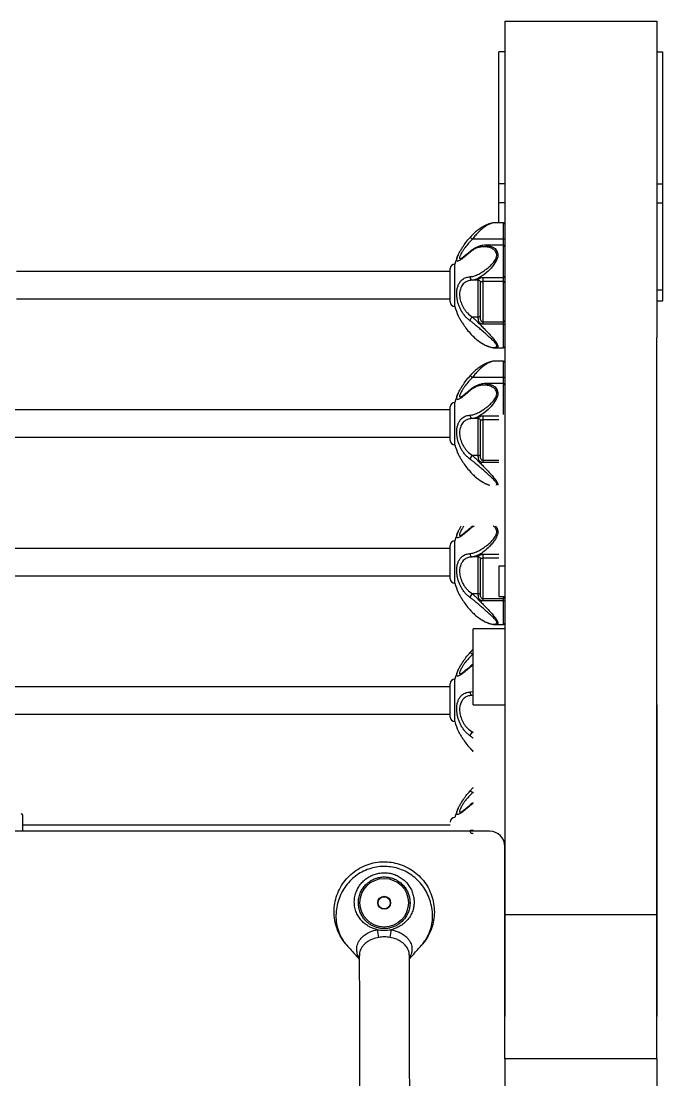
# Model space of a CAD drawing. Header units: millimetres. Extents: x -3041 to 2447, y -2670 to 2376.
# Drawn here: x 529 to 951, y 158 to 856 of the extents above; entities that cross this region are included whole.
import ezdxf

# ---------------------------------------------------------------- set-up
doc = ezdxf.new("R2010")
doc.units = ezdxf.units.MM
doc.layers.add('DIKOM_ОБЪЕКТ', color=7, linetype='Continuous')

msp = doc.modelspace()

# ---------------------------------------------------------------- linework, layer by layer
at = {"layer": 'DIKOM_ОБЪЕКТ'}
for p, q in [((847.5, 855.66), (847.5, 199.88)), ((847.5, 855.66), (847.5, 647.33)), ((847.5, 855.66), (947.5, 855.66)), ((947.5, 855.66), (947.5, 647.33)), ((847.5, 835.49), (843.5, 835.49)), ((843.5, 748.45), (843.5, 835.49)), ((947.5, 835.49), (951.5, 835.49)), ((951.5, 748.45), (951.5, 835.49)), ((847.5, 748.45), (843.5, 748.45)), ((843.5, 735.95), (843.5, 748.45)), ((947.5, 748.45), (951.5, 748.45)), ((951.5, 735.95), (951.5, 748.45)), ((847.5, 735.95), (843.5, 735.95)), ((843.5, 722.9), (843.5, 735.95)), ((947.5, 735.95), (951.5, 735.95)), ((951.5, 678.6), (951.5, 735.95)), ((841.01, 722.8), (840.87, 722.81)), ((846.5, 722.9), (841.01, 722.9)), ((846.5, 712.01), (846.5, 722.9)), ((846.5, 712.01), (826.07, 712.01)), ((846.5, 708.02), (846.5, 712.01)), ((846.5, 708.02), (834.89, 708.02)), ((846.5, 686.78), (846.5, 708.02)), ((811.5, 690.67), (525.81, 690.67)), ((811.5, 678.19), (811.5, 692.67)), ((814.5, 677.24), (814.5, 695.67)), ((830, 685.04), (826.07, 685.04)), ((830, 660.76), (830, 685.04)), ((831.51, 683.62), (831.5, 683.54)), ((831.5, 659.04), (831.5, 683.56)), ((833, 686.78), (846.5, 686.78)), ((833, 686.78), (833, 684.11)), ((846.5, 684.11), (833, 684.11)), ((833, 684.11), (833, 657.54)), ((846.5, 684.11), (846.5, 686.78)), ((846.5, 657.54), (846.5, 684.11)), ((811.5, 670.67), (811.5, 678.19)), ((814.5, 667.67), (814.5, 677.24)), ((947.5, 678.6), (951.5, 678.6)), ((951.5, 671.54), (951.5, 678.6)), ((525.81, 672.67), (811.5, 672.67)), ((947.5, 671.54), (951.5, 671.54)), ((830, 660.76), (826.07, 660.76)), ((833, 657.54), (846.5, 657.54)), ((833, 657.54), (833, 656.06)), ((846.5, 656.06), (833, 656.06)), ((846.5, 656.06), (846.5, 657.54)), ((846.5, 640.44), (846.5, 656.06)), ((824.57, 650.11), (824.57, 650.13)), ((947.5, 172), (947.5, 647.33)), ((841.01, 640.53), (840.86, 640.53)), ((841.01, 640.44), (846.5, 640.44)), ((841.01, 631.65), (840.87, 631.66)), ((846.5, 631.74), (841.01, 631.74)), ((846.5, 620.86), (846.5, 631.74)), ((846.5, 620.86), (826.07, 620.86)), ((846.5, 616.87), (846.5, 620.86)), ((846.5, 616.87), (834.89, 616.87)), ((846.5, 596.6), (846.5, 616.87)), ((811.5, 587.03), (811.5, 601.52)), ((814.5, 586.09), (814.5, 604.52)), ((811.5, 599.52), (518.77, 599.52)), ((830, 593.89), (826.07, 593.89)), ((830, 569.6), (830, 593.89)), ((833, 595.63), (833, 592.96)), ((833, 595.63), (843.5, 595.63)), ((833, 592.96), (833, 566.39)), ((843.5, 592.96), (833, 592.96)), ((811.5, 579.52), (811.5, 587.03)), ((814.5, 576.52), (814.5, 586.09)), ((831.51, 592.47), (831.5, 592.39)), ((831.5, 567.89), (831.5, 592.41)), ((518.72, 581.52), (811.5, 581.52)), ((830, 569.6), (826.07, 569.6)), ((833, 566.39), (843.5, 566.39)), ((833, 566.39), (833, 564.91)), ((843.5, 564.91), (833, 564.91)), ((824.57, 558.96), (824.57, 558.98)), ((811.5, 495.88), (811.5, 510.36)), ((814.5, 494.93), (814.5, 513.36)), ((811.5, 508.36), (518.77, 508.36)), ((830, 502.74), (826.07, 502.74)), ((830, 478.45), (830, 502.74)), ((833, 504.48), (833, 501.81)), ((833, 504.48), (843.5, 504.48)), ((811.5, 488.36), (811.5, 495.88)), ((831.51, 501.32), (831.5, 501.24)), ((831.5, 476.74), (831.5, 501.26)), ((833, 501.81), (833, 475.24)), ((843.5, 501.81), (833, 501.81)), ((847.5, 496.6), (843.5, 496.6)), ((843.5, 496.6), (843.5, 476.6)), ((518.72, 490.36), (811.5, 490.36)), ((814.5, 485.36), (814.5, 494.93)), ((830, 478.45), (826.07, 478.45)), ((833, 475.24), (846.5, 475.24)), ((833, 475.24), (833, 473.76)), ((843.5, 476.6), (847.5, 476.6)), ((846.5, 475.24), (846.5, 476.6)), ((846.5, 473.76), (846.5, 475.24)), ((824.57, 467.81), (824.57, 467.82)), ((846.5, 473.76), (833, 473.76)), ((846.5, 458.13), (846.5, 473.76)), ((847.5, 455.29), (826.5, 455.29)), ((826.5, 405.29), (826.5, 455.29)), ((841.01, 458.23), (840.86, 458.22)), ((841.01, 458.13), (846.5, 458.13)), ((826.5, 439.13), (826.07, 438.55)), ((826.5, 438.55), (826.07, 438.55)), ((811.5, 404.73), (811.5, 419.21)), ((814.5, 403.78), (814.5, 422.21)), ((811.5, 417.21), (518.77, 417.21)), ((824.57, 413.81), (826.5, 414.17)), ((826.5, 411.64), (826.07, 411.58)), ((826.5, 411.58), (826.07, 411.58)), ((811.5, 397.21), (811.5, 404.73)), ((826.5, 405.29), (847.5, 405.29)), ((947.5, 405.29), (947.5, 199.88)), ((518.72, 399.21), (811.5, 399.21)), ((814.5, 394.21), (814.5, 403.78)), ((826.5, 387.3), (826.07, 387.3)), ((826.07, 387.3), (826.5, 386.9)), ((824.57, 376.65), (824.57, 376.67)), ((824.57, 376.67), (826.5, 374.68)), ((826.5, 347.97), (826.07, 347.4)), ((826.5, 347.4), (826.07, 347.4)), ((529.97, 322), (529.97, 332.56)), ((837.5, 322), (147.5, 322)), ((811.5, 326.06), (529.97, 326.06)), ((824.57, 322.66), (826.5, 323.02)), ((826.5, 320.49), (826.07, 320.43)), ((826.5, 320.43), (826.07, 320.43)), ((847.5, 172), (847.5, 312)), ((947.5, 267), (847.5, 267)), ((792.62, 246.89), (792.74, 247.02)), ((751.7, 240.34), (751.72, 240.05)), ((847.5, 172), (847.5, 27.94)), ((947.5, 172), (847.5, 172)), ((947.5, 172), (947.5, -303.33))]:
    msp.add_line(p, q, dxfattribs=at)
at = {"layer": 'DIKOM_ОБЪЕКТ', "flags": 128}
for points in [[(824.57, 713.21), (824.58, 713.22), (824.65, 713.18), (824.78, 713.09), (824.97, 712.94), (825.2, 712.76), (825.47, 712.53), (825.76, 712.28), (826.07, 712.01)], [(834.97, 707.94), (836.48, 707.9), (839.06, 707.11), (840.99, 705.83), (841.84, 704.88), (842.49, 703.73), (842.86, 702.15), (842.75, 700.36), (842.06, 698.28), (840.29, 695.32), (838.41, 693.01), (836.38, 690.94), (833.6, 688.58), (830.83, 686.73), (828.75, 685.71), (826.77, 685.13), (826.07, 685.04), (826.07, 685.04)], [(846.5, 656.06), (846.69, 656.06), (846.88, 656.04), (847.06, 656), (847.21, 655.96), (847.33, 655.9), (847.42, 655.84), (847.48, 655.77), (847.5, 655.7)], [(824.57, 622.06), (824.58, 622.07), (824.65, 622.03), (824.78, 621.94), (824.97, 621.79), (825.2, 621.6), (825.47, 621.38), (825.76, 621.13), (826.07, 620.86)], [(834.97, 616.79), (836.48, 616.75), (839.06, 615.96), (840.99, 614.67), (841.84, 613.73), (842.49, 612.58), (842.86, 611), (842.75, 609.21), (842.06, 607.13), (840.29, 604.17), (838.41, 601.85), (836.38, 599.79), (833.6, 597.43), (830.83, 595.58), (828.75, 594.56), (826.77, 593.98), (826.07, 593.89), (826.07, 593.89)], [(846.5, 473.76), (846.69, 473.75), (846.88, 473.73), (847.06, 473.7), (847.21, 473.65), (847.33, 473.6), (847.42, 473.54), (847.48, 473.47), (847.5, 473.4)], [(824.57, 439.75), (824.58, 439.77), (824.65, 439.73), (824.78, 439.63), (824.97, 439.49), (825.2, 439.3), (825.47, 439.07), (825.76, 438.82), (826.07, 438.55)], [(824.57, 348.6), (824.58, 348.61), (824.65, 348.57), (824.78, 348.48), (824.97, 348.33), (825.2, 348.15), (825.47, 347.92), (825.76, 347.67), (826.07, 347.4)]]:
    msp.add_lwpolyline(points, dxfattribs=at)
at = {"layer": 'DIKOM_ОБЪЕКТ'}
for radius in [16, 4.25, 4]:
    msp.add_circle((768.02, 274.9), radius, dxfattribs=at)
for centre, radius, start, end in [((846.5, 721.9), 1, 0, 90), ((846.75, 707.28), 4.74, 80.883, 93.01614), ((846.5, 707.02), 1, 0, 90), ((860.74, 681.67), 48.32, 155.40152, 163.15675), ((825.25, 703.65), 0.686, 136.44365, 190.49784), ((814.5, 692.67), 3, 90, 180), ((826.49, 686.94), 1.95, 170.29057, 257.48606), ((830, 683.54), 1.5, 0.04008, 90.03739), ((846.57, 687.71), 0.933, 265.65995, 354.8801), ((846.53, 683.15), 0.967, 2.10677, 91.96588), ((814.5, 670.67), 3, 180, 270), ((860.74, 681.67), 48.32, 196.84325, 204.61096), ((827.54, 658.18), 2.97, 119.7008, 178.5171), ((830.15, 662.11), 1.36, 263.47766, 351.47929), ((833, 659.04), 1.5, 180, 270), ((846.5, 658.54), 1, 270, 0), ((846.5, 641.44), 1, 270, 0), ((846.5, 630.74), 1, 0, 90), ((846.75, 616.13), 4.74, 80.883, 93.01614), ((846.5, 615.87), 1, 0, 90), ((860.74, 590.52), 48.32, 155.40152, 163.15675), ((825.25, 612.5), 0.686, 136.43866, 190.50283), ((814.5, 601.52), 3, 90, 180), ((826.49, 595.79), 1.95, 170.29365, 257.48298), ((830, 592.39), 1.5, 0.03749, 90.03998), ((814.5, 579.52), 3, 180, 270), ((860.74, 590.52), 48.32, 196.84325, 204.61096), ((827.54, 567.02), 2.97, 119.70375, 178.51414), ((830.15, 570.95), 1.36, 263.46945, 351.48177), ((833, 567.89), 1.5, 180, 270), ((860.74, 499.36), 48.32, 155.40152, 163.15675), ((825.25, 521.35), 0.686, 136.44365, 190.49784), ((814.5, 510.36), 3, 90, 180), ((826.49, 504.64), 1.95, 170.29449, 257.4793), ((830, 501.24), 1.5, 0.03101, 90.04646), ((814.5, 488.36), 3, 180, 270), ((860.74, 499.36), 48.32, 196.84325, 204.61096), ((827.54, 475.87), 2.97, 119.7008, 178.5171), ((830.15, 479.8), 1.36, 263.46945, 351.48177), ((833, 476.74), 1.5, 180, 270), ((846.5, 476.24), 1, 270, 0), ((846.5, 459.13), 1, 270, 0), ((860.74, 408.21), 48.32, 155.40152, 163.15675), ((825.25, 430.2), 0.686, 136.44365, 190.49784), ((814.5, 419.21), 3, 90, 180), ((826.49, 413.48), 1.95, 170.29057, 257.48606), ((814.5, 397.21), 3, 180, 270), ((860.74, 408.21), 48.32, 196.84325, 204.61096), ((827.54, 384.72), 2.97, 119.70372, 178.51658), ((860.74, 317.06), 48.32, 155.40152, 163.15675), ((825.25, 339.04), 0.686, 136.44365, 190.49784), ((528.97, 332.56), 1, 0, 90), ((814.5, 328.06), 3, 90, 180), ((826.49, 322.33), 1.95, 170.29122, 257.48257), ((837.5, 312), 10, 0, 90), ((488.29, 212.28), 278.96, 8.20764, 9.25709), ((1052.81, 212.74), 283.79, 170.99287, 172.02484)]:
    msp.add_arc(centre, radius, start, end, dxfattribs=at)
for points, knots in [([(840.86, 722.87), (840.65, 722.87), (839.95, 722.86), (838.64, 722.6), (836.88, 722.09), (834.92, 721.28), (832.86, 720.2), (830.76, 718.85), (828.72, 717.29), (826.86, 715.63), (825.48, 714.26), (824.78, 713.45), (824.58, 713.21)], [0, 0, 0, 0, 0.040173, 0.133186, 0.241599, 0.356788, 0.480476, 0.60698, 0.731761, 0.853892, 0.957852, 1, 1, 1, 1]), ([(840.87, 722.81), (840.68, 722.83), (840, 722.89), (838.41, 722.39), (836.19, 721.43), (833.61, 719.82), (831.05, 717.7), (828.74, 715.36), (827.16, 713.49), (826.3, 712.32), (826.07, 712.01)], [0, 0, 0, 0, 0.049748, 0.181042, 0.316233, 0.490976, 0.671923, 0.808307, 0.948339, 1, 1, 1, 1]), ([(815.93, 699.35), (815.94, 699.4), (816, 699.8), (816.41, 700.91), (817.2, 702.63), (818.28, 704.62), (819.79, 707.04), (821.85, 709.98), (823.65, 712.12), (824.57, 713.21)], [0, 0, 0, 0, 0.019787, 0.156387, 0.29847, 0.434876, 0.575083, 0.78342, 1, 1, 1, 1]), ([(826.07, 712.01), (825.23, 711.14), (823.51, 709.37), (821.54, 706.92), (820.05, 704.84), (818.82, 702.87), (818.11, 701.43), (817.74, 700.36), (817.63, 699.72), (817.7, 699.1), (818.11, 699.09), (818.34, 699.09)], [0, 0, 0, 0, 0.155998, 0.317115, 0.416622, 0.518717, 0.678992, 0.717611, 0.80169, 0.888939, 1, 1, 1, 1]), ([(824.57, 687.27), (825.35, 687.38), (826.94, 687.6), (829.59, 688.68), (832.41, 690.24), (835.07, 692.1), (837.44, 694.08), (839.51, 696.14), (841.16, 698.3), (842.05, 700.38), (842.18, 702.04), (841.77, 703.37), (841.05, 704.41), (839.88, 705.47), (838.01, 706.45), (835.44, 707.07), (832.81, 707.12), (830.33, 706.69), (828.21, 705.93), (826.27, 704.89), (825.14, 703.99), (824.57, 703.53)], [0, 0, 0, 0, 0.064238, 0.130841, 0.201632, 0.274499, 0.327184, 0.381031, 0.439862, 0.476983, 0.508661, 0.540205, 0.568266, 0.597416, 0.653878, 0.722043, 0.792381, 0.848762, 0.906208, 0.952677, 1, 1, 1, 1]), ([(834.99, 708.02), (834.98, 708.02), (834.28, 708.07), (832.86, 707.91), (830.75, 707.49), (828.68, 706.73), (826.81, 705.7), (825.5, 704.81), (824.88, 704.22), (824.76, 704.11)], [0, 0, 0, 0, 0.001279, 0.195573, 0.397737, 0.596417, 0.790682, 0.959464, 1, 1, 1, 1]), ([(824.57, 703.53), (823.98, 703.01), (822.79, 701.97), (821.18, 700.61), (819.72, 699.43), (818.51, 698.55), (817.51, 697.95), (816.76, 697.65), (816.2, 697.62), (815.87, 697.9), (815.75, 698.45), (815.87, 699.07), (815.93, 699.35)], [0, 0, 0, 0, 0.113086, 0.227719, 0.335292, 0.444902, 0.539436, 0.635999, 0.726277, 0.81889, 0.915874, 1, 1, 1, 1]), ([(824.76, 704.14), (824.32, 703.76), (823.37, 702.92), (822.04, 701.78), (820.8, 700.77), (819.78, 699.98), (818.99, 699.43), (818.45, 699.11), (818.14, 698.98), (818.15, 698.98), (818.15, 698.98)], [0, 0, 0, 0, 0.140479, 0.306943, 0.462051, 0.605881, 0.735254, 0.851141, 0.947613, 1, 1, 1, 1]), ([(824.57, 658.25), (823.98, 658.72), (822.78, 659.66), (821.17, 661.37), (819.71, 663.29), (818.5, 665.33), (817.51, 667.46), (816.75, 669.6), (816.2, 671.79), (815.86, 674.03), (815.76, 676.29), (815.92, 678.6), (816.4, 680.79), (817.21, 682.77), (818.29, 684.37), (819.81, 685.82), (821.87, 686.92), (823.67, 687.15), (824.57, 687.27)], [0, 0, 0, 0, 0.062711, 0.125391, 0.185205, 0.24498, 0.297607, 0.350206, 0.400567, 0.450908, 0.505209, 0.559516, 0.622103, 0.684744, 0.74687, 0.809051, 0.904432, 1, 1, 1, 1]), ([(826.07, 685.04), (825.21, 684.95), (823.5, 684.75), (821.52, 683.84), (820.05, 682.62), (818.81, 681.02), (818.11, 679.26), (817.74, 677.35), (817.62, 675.85), (817.75, 673.36), (818.5, 670.16), (819.91, 667.17), (821.42, 664.97), (823.29, 662.78), (824.95, 661.57), (826.07, 660.76)], [0, 0, 0, 0, 0.097863, 0.195511, 0.257694, 0.319804, 0.418621, 0.442431, 0.495242, 0.548048, 0.646208, 0.750367, 0.810789, 0.871259, 1, 1, 1, 1]), ([(830, 685.04), (830, 685.08), (830, 685.18), (830.06, 685.61), (830.61, 686.15), (831.32, 686.51), (832.14, 686.74), (832.73, 686.77), (833, 686.78)], [0, 0, 0, 0, 0.180603, 0.468918, 0.634822, 0.760349, 0.891977, 1, 1, 1, 1]), ([(833, 684.11), (832.97, 684.11), (832.83, 684.11), (832.64, 684.1), (832.39, 684.06), (832.09, 683.99), (831.77, 683.88), (831.54, 683.73), (831.51, 683.67), (831.51, 683.63), (831.51, 683.62)], [0, 0, 0, 0, 0.019153, 0.084388, 0.123786, 0.200501, 0.334635, 0.551727, 0.933341, 1, 1, 1, 1]), ([(816.83, 661.56), (816.97, 661.26), (817.35, 660.4), (818.29, 658.71), (819.79, 656.3), (821.85, 653.35), (823.65, 651.22), (824.57, 650.13)], [0, 0, 0, 0, 0.094789, 0.270803, 0.451716, 0.72054, 1, 1, 1, 1]), ([(824.57, 650.13), (825.35, 649.29), (826.94, 647.58), (829.59, 645.35), (832.41, 643.42), (835.07, 642.04), (837.44, 641.17), (839.51, 640.71), (841.16, 640.72), (842.05, 641.22), (842.18, 641.97), (841.77, 642.88), (841.05, 643.85), (839.88, 645.13), (838.01, 646.92), (835.44, 649.21), (832.81, 651.5), (830.33, 653.63), (828.21, 655.4), (826.27, 656.98), (825.14, 657.83), (824.57, 658.25)], [0, 0, 0, 0, 0.064237, 0.130841, 0.201631, 0.274498, 0.327183, 0.38103, 0.439861, 0.476982, 0.50866, 0.540205, 0.568265, 0.597415, 0.653878, 0.722044, 0.792382, 0.848762, 0.906208, 0.952677, 1, 1, 1, 1]), ([(826.07, 660.76), (826.6, 660.27), (827.68, 659.3), (829.52, 657.48), (831.57, 655.41), (833.92, 652.97), (836.47, 650.28), (838.94, 647.61), (840.75, 645.52), (841.87, 644.04), (842.56, 642.91), (842.95, 641.86), (842.82, 641.01), (842.18, 640.48), (841.38, 640.52), (841.01, 640.53)], [0, 0, 0, 0, 0.076837, 0.155446, 0.247454, 0.341659, 0.453098, 0.568472, 0.662802, 0.711476, 0.761565, 0.817953, 0.875026, 0.940538, 1, 1, 1, 1]), ([(833, 656.06), (832.72, 656.09), (832.17, 656.13), (831.42, 656.49), (830.75, 657.07), (830.17, 658.08), (829.98, 659.45), (829.99, 660.31), (830, 660.76)], [0, 0, 0, 0, 0.112906, 0.223031, 0.332839, 0.486501, 0.731949, 1, 1, 1, 1]), ([(824.57, 650.12), (824.63, 650.05), (825.16, 649.41), (826.3, 648.26), (827.99, 646.66), (829.85, 645.15), (831.85, 643.76), (833.93, 642.55), (835.99, 641.59), (837.92, 640.92), (839.52, 640.53), (840.46, 640.48), (840.84, 640.46)], [0, 0, 0, 0, 0.012006, 0.11385, 0.22256, 0.337038, 0.457407, 0.582042, 0.708774, 0.822131, 0.927568, 1, 1, 1, 1]), ([(840.86, 631.72), (840.65, 631.72), (839.95, 631.7), (838.64, 631.45), (836.88, 630.93), (834.92, 630.12), (832.86, 629.04), (830.76, 627.7), (828.72, 626.14), (826.86, 624.48), (825.48, 623.1), (824.78, 622.29), (824.58, 622.06)], [0, 0, 0, 0, 0.040169, 0.133187, 0.241599, 0.35679, 0.480477, 0.606979, 0.731765, 0.853896, 0.957852, 1, 1, 1, 1]), ([(840.87, 631.66), (840.68, 631.67), (840, 631.73), (838.41, 631.23), (836.19, 630.28), (833.61, 628.66), (831.05, 626.55), (828.74, 624.21), (827.16, 622.33), (826.3, 621.17), (826.07, 620.86)], [0, 0, 0, 0, 0.049748, 0.181046, 0.316238, 0.490976, 0.671926, 0.80831, 0.948339, 1, 1, 1, 1]), ([(815.93, 608.2), (815.94, 608.25), (816, 608.65), (816.41, 609.76), (817.2, 611.48), (818.28, 613.46), (819.79, 615.89), (821.85, 618.83), (823.65, 620.97), (824.57, 622.06)], [0, 0, 0, 0, 0.019782, 0.156381, 0.298465, 0.434875, 0.575078, 0.783415, 1, 1, 1, 1]), ([(826.07, 620.86), (825.23, 619.99), (823.51, 618.22), (821.54, 615.77), (820.05, 613.69), (818.82, 611.72), (818.11, 610.28), (817.74, 609.21), (817.63, 608.57), (817.7, 607.95), (818.11, 607.94), (818.34, 607.93)], [0, 0, 0, 0, 0.156002, 0.317116, 0.416624, 0.518723, 0.678995, 0.717617, 0.801693, 0.888939, 1, 1, 1, 1]), ([(824.57, 596.12), (825.35, 596.23), (826.94, 596.45), (829.59, 597.53), (832.41, 599.09), (835.07, 600.95), (837.44, 602.93), (839.51, 604.99), (841.16, 607.14), (842.05, 609.23), (842.18, 610.89), (841.77, 612.22), (841.05, 613.26), (839.88, 614.31), (838.01, 615.29), (835.44, 615.92), (832.81, 615.97), (830.33, 615.54), (828.21, 614.78), (826.27, 613.74), (825.14, 612.83), (824.57, 612.38)], [0, 0, 0, 0, 0.064237, 0.130841, 0.201632, 0.274497, 0.327183, 0.38103, 0.439863, 0.476981, 0.50866, 0.540205, 0.568266, 0.597416, 0.653877, 0.722044, 0.792381, 0.848763, 0.906207, 0.952676, 1, 1, 1, 1]), ([(834.99, 616.87), (834.98, 616.87), (834.28, 616.93), (832.86, 616.76), (830.75, 616.34), (828.68, 615.57), (826.81, 614.54), (825.5, 613.66), (824.88, 613.07), (824.76, 612.96)], [0, 0, 0, 0, 0.00128, 0.195572, 0.39774, 0.596411, 0.790678, 0.959455, 1, 1, 1, 1]), ([(824.57, 612.38), (823.98, 611.86), (822.79, 610.82), (821.18, 609.46), (819.72, 608.28), (818.51, 607.4), (817.51, 606.8), (816.76, 606.5), (816.2, 606.47), (815.87, 606.75), (815.75, 607.3), (815.87, 607.92), (815.93, 608.2)], [0, 0, 0, 0, 0.113088, 0.227716, 0.335289, 0.444899, 0.539434, 0.636001, 0.726274, 0.818891, 0.915876, 1, 1, 1, 1]), ([(824.76, 612.99), (824.32, 612.6), (823.37, 611.77), (822.04, 610.63), (820.8, 609.61), (819.78, 608.83), (818.99, 608.27), (818.45, 607.96), (818.14, 607.82), (818.15, 607.83), (818.15, 607.83)], [0, 0, 0, 0, 0.140483, 0.30695, 0.462056, 0.605878, 0.735248, 0.851134, 0.947613, 1, 1, 1, 1]), ([(824.57, 567.1), (823.98, 567.57), (822.78, 568.51), (821.17, 570.22), (819.71, 572.14), (818.5, 574.18), (817.51, 576.31), (816.75, 578.45), (816.2, 580.64), (815.86, 582.88), (815.76, 585.13), (815.92, 587.45), (816.4, 589.64), (817.21, 591.62), (818.29, 593.22), (819.81, 594.67), (821.87, 595.77), (823.67, 596), (824.57, 596.12)], [0, 0, 0, 0, 0.062711, 0.125391, 0.185204, 0.24498, 0.297606, 0.350204, 0.400565, 0.450906, 0.50521, 0.559513, 0.622103, 0.684742, 0.74687, 0.809052, 0.904432, 1, 1, 1, 1]), ([(826.07, 593.89), (825.21, 593.79), (823.5, 593.6), (821.52, 592.69), (820.05, 591.47), (818.81, 589.87), (818.11, 588.1), (817.74, 586.2), (817.62, 584.7), (817.75, 582.2), (818.5, 579.01), (819.91, 576.02), (821.42, 573.81), (823.29, 571.62), (824.95, 570.42), (826.07, 569.6)], [0, 0, 0, 0, 0.097865, 0.195511, 0.257695, 0.319805, 0.418619, 0.442431, 0.495241, 0.548051, 0.646211, 0.75037, 0.810792, 0.871262, 1, 1, 1, 1]), ([(830, 593.89), (830, 593.93), (830, 594.03), (830.06, 594.46), (830.61, 594.99), (831.32, 595.36), (832.14, 595.59), (832.73, 595.62), (833, 595.63)], [0, 0, 0, 0, 0.180589, 0.468923, 0.634821, 0.760344, 0.891973, 1, 1, 1, 1]), ([(833, 592.96), (832.97, 592.96), (832.83, 592.96), (832.64, 592.94), (832.39, 592.91), (832.09, 592.84), (831.77, 592.72), (831.54, 592.58), (831.51, 592.51), (831.51, 592.48), (831.51, 592.47)], [0, 0, 0, 0, 0.019153, 0.084388, 0.123797, 0.200511, 0.334622, 0.551711, 0.933318, 1, 1, 1, 1]), ([(816.83, 570.4), (816.97, 570.1), (817.35, 569.24), (818.29, 567.56), (819.79, 565.14), (821.85, 562.2), (823.65, 560.06), (824.57, 558.98)], [0, 0, 0, 0, 0.094793, 0.270806, 0.451713, 0.720536, 1, 1, 1, 1]), ([(841.87, 550.1), (841.91, 550.12), (842.16, 550.26), (842.15, 550.84), (841.78, 551.72), (841.05, 552.7), (839.88, 553.98), (838.01, 555.77), (835.44, 558.06), (832.81, 560.35), (830.33, 562.47), (828.21, 564.25), (826.27, 565.83), (825.14, 566.67), (824.57, 567.1)], [0, 0, 0, 0, 0.009716, 0.069695, 0.129423, 0.182553, 0.237745, 0.34465, 0.473716, 0.606894, 0.713646, 0.822414, 0.910396, 1, 1, 1, 1]), ([(826.07, 569.6), (826.6, 569.12), (827.68, 568.14), (829.52, 566.33), (831.57, 564.26), (833.92, 561.81), (836.47, 559.13), (838.95, 556.46), (840.75, 554.37), (841.87, 552.88), (842.56, 551.76), (842.95, 550.76), (842.83, 550.3), (842.77, 550.1)], [0, 0, 0, 0, 0.088906, 0.179858, 0.286314, 0.395311, 0.524248, 0.657735, 0.766879, 0.823196, 0.88115, 0.946389, 1, 1, 1, 1]), ([(833, 564.91), (832.72, 564.93), (832.17, 564.98), (831.42, 565.34), (830.75, 565.92), (830.17, 566.93), (829.98, 568.29), (829.99, 569.15), (830, 569.6)], [0, 0, 0, 0, 0.112904, 0.223027, 0.332832, 0.486504, 0.731943, 1, 1, 1, 1]), ([(824.57, 558.98), (825.35, 558.14), (826.94, 556.43), (829.59, 554.2), (832.41, 552.27), (835.05, 550.88), (836.68, 550.33), (837.35, 550.1)], [0, 0, 0, 0, 0.197182, 0.40163, 0.618934, 0.842605, 1, 1, 1, 1]), ([(824.57, 558.96), (824.63, 558.9), (825.16, 558.26), (826.3, 557.1), (827.99, 555.51), (829.85, 554), (831.85, 552.61), (833.93, 551.4), (835.69, 550.55), (836.73, 550.21), (837.06, 550.1)], [0, 0, 0, 0, 0.01562, 0.148122, 0.289557, 0.43849, 0.595099, 0.75725, 0.92213, 1, 1, 1, 1]), ([(815.93, 517.05), (815.94, 517.1), (816, 517.5), (816.41, 518.61), (817.2, 520.33), (818.03, 521.89), (818.63, 522.83), (818.79, 523.1)], [0, 0, 0, 0, 0.040578, 0.320729, 0.612147, 0.891919, 1, 1, 1, 1]), ([(820.48, 523.1), (820.35, 522.92), (819.8, 522.16), (818.83, 520.57), (818.1, 519.13), (817.74, 518.06), (817.63, 517.41), (817.7, 516.79), (818.11, 516.79), (818.34, 516.78)], [0, 0, 0, 0, 0.050664, 0.21681, 0.477619, 0.540465, 0.677287, 0.81927, 1, 1, 1, 1]), ([(824.57, 504.96), (825.35, 505.07), (826.94, 505.3), (829.59, 506.38), (832.41, 507.94), (835.07, 509.79), (837.44, 511.77), (839.51, 513.84), (841.16, 515.99), (842.05, 518.07), (842.18, 519.74), (841.78, 521.07), (841.04, 522.09), (840.36, 522.78), (839.87, 523.03), (839.74, 523.1)], [0, 0, 0, 0, 0.10553, 0.214945, 0.33124, 0.450943, 0.537496, 0.625956, 0.722604, 0.783586, 0.835623, 0.887447, 0.933545, 0.981432, 1, 1, 1, 1]), ([(827.34, 523.1), (826.99, 522.92), (826.03, 522.42), (825.14, 521.69), (824.57, 521.22)], [0, 0, 0, 0, 0.364699, 1, 1, 1, 1]), ([(826.45, 523.1), (826, 522.8), (825.41, 522.42), (824.88, 521.92), (824.76, 521.81)], [0, 0, 0, 0, 0.773878, 1, 1, 1, 1]), ([(841.37, 523.1), (841.53, 522.93), (841.98, 522.46), (842.56, 521.4), (842.95, 519.87), (842.82, 517.97), (841.99, 515.58), (840.42, 513.08), (838.43, 510.66), (836.16, 508.37), (833.6, 506.19), (831.02, 504.46), (828.74, 503.34), (827.16, 502.85), (826.3, 502.76), (826.07, 502.74)], [0, 0, 0, 0, 0.027805, 0.078005, 0.1354, 0.193495, 0.260181, 0.362113, 0.451484, 0.541008, 0.6604, 0.779774, 0.872587, 0.965321, 1, 1, 1, 1]), ([(824.57, 521.22), (823.98, 520.71), (822.79, 519.67), (821.18, 518.3), (819.72, 517.13), (818.51, 516.25), (817.51, 515.65), (816.76, 515.34), (816.2, 515.32), (815.87, 515.6), (815.75, 516.15), (815.87, 516.76), (815.93, 517.05)], [0, 0, 0, 0, 0.113088, 0.227719, 0.335292, 0.444902, 0.539437, 0.635999, 0.726277, 0.818889, 0.915874, 1, 1, 1, 1]), ([(824.76, 521.83), (824.32, 521.45), (823.37, 520.62), (822.04, 519.48), (820.8, 518.46), (819.78, 517.68), (818.99, 517.12), (818.45, 516.8), (818.14, 516.67), (818.15, 516.67), (818.15, 516.67)], [0, 0, 0, 0, 0.14048, 0.306943, 0.462051, 0.605883, 0.735247, 0.851142, 0.947613, 1, 1, 1, 1]), ([(824.57, 475.95), (823.98, 476.42), (822.78, 477.35), (821.17, 479.07), (819.71, 480.99), (818.5, 483.03), (817.51, 485.16), (816.75, 487.3), (816.2, 489.48), (815.86, 491.72), (815.76, 493.98), (815.92, 496.29), (816.4, 498.49), (817.21, 500.46), (818.29, 502.07), (819.81, 503.52), (821.87, 504.62), (823.67, 504.85), (824.57, 504.96)], [0, 0, 0, 0, 0.062711, 0.12539, 0.185205, 0.244979, 0.297607, 0.350203, 0.400564, 0.450905, 0.50521, 0.559516, 0.622103, 0.684744, 0.74687, 0.809051, 0.904434, 1, 1, 1, 1]), ([(826.07, 502.74), (825.21, 502.64), (823.5, 502.45), (821.52, 501.54), (820.05, 500.32), (818.81, 498.71), (818.11, 496.95), (817.74, 495.05), (817.62, 493.54), (817.75, 491.05), (818.5, 487.86), (819.91, 484.87), (821.42, 482.66), (823.29, 480.47), (824.95, 479.27), (826.07, 478.45)], [0, 0, 0, 0, 0.097864, 0.19551, 0.257695, 0.319805, 0.418622, 0.442432, 0.495243, 0.548052, 0.646209, 0.750367, 0.810789, 0.871261, 1, 1, 1, 1]), ([(830, 502.74), (830, 502.77), (830, 502.88), (830.06, 503.3), (830.61, 503.84), (831.32, 504.21), (832.14, 504.44), (832.73, 504.46), (833, 504.48)], [0, 0, 0, 0, 0.180591, 0.468927, 0.63482, 0.760349, 0.891975, 1, 1, 1, 1]), ([(833, 501.81), (832.97, 501.81), (832.83, 501.81), (832.64, 501.79), (832.39, 501.76), (832.09, 501.69), (831.77, 501.57), (831.54, 501.43), (831.51, 501.36), (831.51, 501.32), (831.51, 501.32)], [0, 0, 0, 0, 0.019155, 0.084389, 0.123789, 0.200505, 0.334616, 0.551729, 0.933342, 1, 1, 1, 1]), ([(816.83, 479.25), (816.97, 478.95), (817.35, 478.09), (818.29, 476.41), (819.79, 473.99), (821.85, 471.05), (823.65, 468.91), (824.57, 467.82)], [0, 0, 0, 0, 0.094794, 0.270802, 0.451716, 0.72054, 1, 1, 1, 1]), ([(824.57, 467.82), (825.35, 466.99), (826.94, 465.28), (829.59, 463.05), (832.41, 461.11), (835.07, 459.74), (837.44, 458.87), (839.51, 458.41), (841.16, 458.42), (842.05, 458.92), (842.18, 459.67), (841.77, 460.58), (841.05, 461.54), (839.88, 462.83), (838.01, 464.61), (835.44, 466.9), (832.81, 469.2), (830.33, 471.32), (828.21, 473.1), (826.27, 474.67), (825.14, 475.52), (824.57, 475.95)], [0, 0, 0, 0, 0.064238, 0.130841, 0.201633, 0.274498, 0.327183, 0.38103, 0.439863, 0.476982, 0.50866, 0.540206, 0.568266, 0.597415, 0.653878, 0.722042, 0.79238, 0.848761, 0.906207, 0.952676, 1, 1, 1, 1]), ([(826.07, 478.45), (826.6, 477.97), (827.68, 476.99), (829.52, 475.18), (831.57, 473.1), (833.92, 470.66), (836.47, 467.97), (838.94, 465.31), (840.75, 463.22), (841.87, 461.73), (842.56, 460.61), (842.95, 459.55), (842.82, 458.71), (842.18, 458.18), (841.38, 458.21), (841.01, 458.23)], [0, 0, 0, 0, 0.076839, 0.155446, 0.247455, 0.341659, 0.453098, 0.568472, 0.662804, 0.711476, 0.761564, 0.817949, 0.875022, 0.940539, 1, 1, 1, 1]), ([(833, 473.76), (832.72, 473.78), (832.17, 473.83), (831.42, 474.18), (830.75, 474.77), (830.17, 475.78), (829.98, 477.14), (829.99, 478), (830, 478.45)], [0, 0, 0, 0, 0.112906, 0.223031, 0.332839, 0.486501, 0.731949, 1, 1, 1, 1]), ([(824.57, 467.81), (824.63, 467.74), (825.16, 467.11), (826.3, 465.95), (827.99, 464.36), (829.85, 462.85), (831.85, 461.46), (833.93, 460.24), (835.99, 459.28), (837.92, 458.62), (839.52, 458.23), (840.46, 458.18), (840.84, 458.16)], [0, 0, 0, 0, 0.012002, 0.113847, 0.222558, 0.337035, 0.457404, 0.58204, 0.708772, 0.82213, 0.927568, 1, 1, 1, 1]), ([(815.93, 425.9), (815.94, 425.95), (816, 426.35), (816.41, 427.46), (817.2, 429.18), (818.28, 431.16), (819.79, 433.59), (821.85, 436.53), (823.65, 438.66), (824.57, 439.75)], [0, 0, 0, 0, 0.019785, 0.156384, 0.298468, 0.434874, 0.575082, 0.783419, 1, 1, 1, 1]), ([(826.5, 441.78), (826.05, 441.35), (825.39, 440.7), (824.78, 439.99), (824.58, 439.76)], [0, 0, 0, 0, 0.671456, 1, 1, 1, 1]), ([(826.07, 438.55), (825.23, 437.68), (823.51, 435.91), (821.54, 433.46), (820.05, 431.39), (818.82, 429.41), (818.11, 427.97), (817.74, 426.91), (817.63, 426.26), (817.7, 425.64), (818.11, 425.63), (818.34, 425.63)], [0, 0, 0, 0, 0.156001, 0.317119, 0.416626, 0.518721, 0.678995, 0.717615, 0.801691, 0.888939, 1, 1, 1, 1]), ([(824.57, 430.07), (823.98, 429.56), (822.79, 428.52), (821.18, 427.15), (819.72, 425.98), (818.51, 425.1), (817.51, 424.5), (816.76, 424.19), (816.2, 424.17), (815.87, 424.44), (815.75, 424.99), (815.87, 425.61), (815.93, 425.9)], [0, 0, 0, 0, 0.113087, 0.227718, 0.33529, 0.444899, 0.539435, 0.636, 0.726275, 0.81889, 0.915874, 1, 1, 1, 1]), ([(824.76, 430.68), (824.32, 430.3), (823.37, 429.46), (822.04, 428.33), (820.8, 427.31), (819.78, 426.52), (818.99, 425.97), (818.45, 425.65), (818.14, 425.52), (818.15, 425.52), (818.15, 425.52)], [0, 0, 0, 0, 0.140483, 0.306948, 0.462055, 0.60588, 0.735253, 0.851137, 0.947613, 1, 1, 1, 1]), ([(826.5, 431.48), (826.43, 431.45), (825.76, 431.08), (825.14, 430.55), (824.57, 430.07)], [0, 0, 0, 0, 0.099135, 1, 1, 1, 1]), ([(826.5, 431.98), (826.03, 431.68), (825.43, 431.29), (824.88, 430.77), (824.76, 430.65)], [0, 0, 0, 0, 0.780618, 1, 1, 1, 1]), ([(824.57, 384.8), (823.98, 385.26), (822.78, 386.2), (821.17, 387.91), (819.71, 389.83), (818.5, 391.87), (817.51, 394.01), (816.75, 396.14), (816.2, 398.33), (815.86, 400.57), (815.76, 402.83), (815.92, 405.14), (816.4, 407.34), (817.21, 409.31), (818.29, 410.91), (819.81, 412.37), (821.87, 413.46), (823.67, 413.7), (824.57, 413.81)], [0, 0, 0, 0, 0.062711, 0.125391, 0.185206, 0.244979, 0.297607, 0.350205, 0.400567, 0.450908, 0.505212, 0.559515, 0.622103, 0.684744, 0.746871, 0.809052, 0.904433, 1, 1, 1, 1]), ([(826.07, 411.58), (825.21, 411.49), (823.5, 411.3), (821.52, 410.38), (820.05, 409.16), (818.81, 407.56), (818.11, 405.8), (817.74, 403.9), (817.62, 402.39), (817.75, 399.9), (818.5, 396.7), (819.91, 393.72), (821.42, 391.51), (823.29, 389.32), (824.95, 388.12), (826.07, 387.3)], [0, 0, 0, 0, 0.097864, 0.195511, 0.257695, 0.319806, 0.418622, 0.442433, 0.495244, 0.54805, 0.64621, 0.750369, 0.810791, 0.871261, 1, 1, 1, 1]), ([(816.83, 388.1), (816.97, 387.8), (817.35, 386.94), (818.29, 385.26), (819.79, 382.84), (821.85, 379.89), (823.65, 377.76), (824.57, 376.67)], [0, 0, 0, 0, 0.094789, 0.270803, 0.451716, 0.72054, 1, 1, 1, 1]), ([(826.5, 383.32), (826.43, 383.37), (825.76, 383.92), (825.14, 384.38), (824.57, 384.8)], [0, 0, 0, 0, 0.099129, 1, 1, 1, 1]), ([(824.57, 376.66), (824.63, 376.59), (825.16, 375.96), (825.81, 375.27), (826.42, 374.71), (826.5, 374.63)], [0, 0, 0, 0, 0.093394, 0.885667, 1, 1, 1, 1]), ([(826.5, 350.63), (826.05, 350.2), (825.39, 349.55), (824.78, 348.84), (824.58, 348.6)], [0, 0, 0, 0, 0.671478, 1, 1, 1, 1]), ([(815.93, 334.74), (815.94, 334.79), (816, 335.19), (816.41, 336.3), (817.2, 338.02), (818.28, 340.01), (819.79, 342.43), (821.85, 345.37), (823.65, 347.51), (824.57, 348.6)], [0, 0, 0, 0, 0.019782, 0.156379, 0.298465, 0.434875, 0.575082, 0.78342, 1, 1, 1, 1]), ([(826.07, 347.4), (825.23, 346.53), (823.51, 344.76), (821.54, 342.31), (820.05, 340.23), (818.82, 338.26), (818.11, 336.82), (817.74, 335.75), (817.63, 335.11), (817.7, 334.49), (818.11, 334.48), (818.34, 334.48)], [0, 0, 0, 0, 0.156001, 0.317114, 0.416622, 0.518722, 0.678991, 0.717613, 0.801689, 0.888937, 1, 1, 1, 1]), ([(824.57, 338.92), (823.98, 338.4), (822.79, 337.36), (821.18, 336), (819.72, 334.82), (818.51, 333.94), (817.51, 333.34), (816.76, 333.04), (816.2, 333.01), (815.87, 333.29), (815.75, 333.84), (815.87, 334.46), (815.93, 334.74)], [0, 0, 0, 0, 0.113089, 0.227718, 0.335291, 0.444901, 0.539436, 0.636, 0.726275, 0.818889, 0.915874, 1, 1, 1, 1]), ([(824.76, 339.53), (824.32, 339.15), (823.37, 338.31), (822.04, 337.18), (820.8, 336.16), (819.78, 335.37), (818.99, 334.82), (818.45, 334.5), (818.14, 334.37), (818.15, 334.37), (818.15, 334.37)], [0, 0, 0, 0, 0.140483, 0.306944, 0.462052, 0.605881, 0.735251, 0.851138, 0.947613, 1, 1, 1, 1]), ([(826.5, 340.33), (826.43, 340.3), (825.76, 339.93), (825.14, 339.4), (824.57, 338.92)], [0, 0, 0, 0, 0.09912, 1, 1, 1, 1]), ([(826.5, 340.83), (826.03, 340.53), (825.43, 340.13), (824.88, 339.61), (824.76, 339.5)], [0, 0, 0, 0, 0.780636, 1, 1, 1, 1]), ([(743.45, 246.9), (743.44, 246.91), (743.41, 246.94), (743.31, 247.05), (743.01, 247.39), (742.43, 248.07), (740.83, 250.11), (738.58, 253.69), (736.37, 259.01), (735.14, 264.68), (734.92, 270.4), (735.63, 275.9), (737.27, 281.26), (739.76, 286.22), (743.08, 290.74), (747.08, 294.6), (751.71, 297.76), (756.76, 300.08), (762.17, 301.54), (767.5, 302.04), (772.84, 301.69), (778.06, 300.51), (783.2, 298.39), (787.95, 295.41), (792.11, 291.71), (795.61, 287.33), (798.3, 282.45), (800.16, 277.14), (801.08, 271.63), (801.07, 266), (800.11, 260.5), (798.23, 255.2), (795.87, 250.99), (793.92, 248.4), (793, 247.32), (792.78, 247.07), (792.74, 247.02)], [0, 0, 0, 0, 0.000305, 0.000842, 0.002829, 0.009325, 0.018614, 0.054253, 0.092721, 0.132445, 0.168555, 0.205705, 0.241809, 0.278958, 0.315059, 0.352206, 0.388306, 0.425452, 0.461553, 0.498701, 0.53079, 0.5669, 0.604057, 0.640177, 0.677345, 0.7135, 0.750704, 0.786999, 0.824355, 0.860711, 0.898129, 0.934477, 0.971879, 0.993381, 0.99875, 1, 1, 1, 1]), ([(792.74, 247.02), (792.78, 247.07), (793, 247.32), (793.93, 248.42), (795.74, 250.88), (797.85, 254.89), (798.95, 258.5), (799.67, 262.3), (799.99, 266.27), (799.53, 271.63), (798.23, 276.82), (796.2, 281.61), (793.46, 286.02), (790.12, 289.87), (786.2, 293.16), (781.86, 295.74), (777.14, 297.61), (772.42, 298.64), (767.6, 298.94), (762.79, 298.52), (757.92, 297.28), (753.27, 295.25), (749.02, 292.52), (745.22, 289.11), (742, 285.14), (739.41, 280.66), (737.54, 275.8), (736.41, 270.61), (736.12, 265.24), (736.73, 259.77), (738.22, 254.99), (740.01, 251.51), (741.38, 249.46), (742.15, 248.45), (742.61, 247.87), (742.88, 247.55), (743.18, 247.2), (743.35, 247.01), (743.44, 246.91), (743.45, 246.9)], [0, 0, 0, 0, 0.00133, 0.007084, 0.030183, 0.065404, 0.101861, 0.109061, 0.146482, 0.185042, 0.221198, 0.258249, 0.293544, 0.329722, 0.364582, 0.400344, 0.434985, 0.470539, 0.501231, 0.535817, 0.571321, 0.606052, 0.641695, 0.676744, 0.712692, 0.748307, 0.784805, 0.821426, 0.858993, 0.897045, 0.936475, 0.963418, 0.979058, 0.988382, 0.99, 0.994641, 0.997177, 0.999661, 1, 1, 1, 1]), ([(763.62, 257.15), (763.36, 257.21), (762.26, 257.47), (760.37, 258.1), (758, 259.22), (755.74, 260.67), (753.57, 262.54), (751.6, 264.85), (749.94, 267.66), (748.78, 270.91), (748.41, 273.37), (748.32, 275.82), (748.46, 278.26), (749.33, 281.67), (750.8, 284.83), (752.7, 287.57), (755.04, 289.96), (757.69, 291.88), (760.64, 293.35), (763.75, 294.3), (767, 294.74), (770.25, 294.64), (773.46, 294.01), (776.48, 292.88), (779.31, 291.26), (781.8, 289.23), (783.93, 286.82), (785.62, 284.13), (786.85, 281.21), (787.57, 278.16), (787.78, 275.05), (787.55, 272.74), (787.05, 270.4), (786.27, 268.05), (784.64, 265.12), (782.43, 262.45), (779.85, 260.32), (777.1, 258.72), (774.7, 257.73), (773.11, 257.32), (772.52, 257.17)], [0, 0, 0, 0, 0.00675, 0.029116, 0.051963, 0.077005, 0.102535, 0.132458, 0.163116, 0.19573, 0.229494, 0.231278, 0.262553, 0.294993, 0.323604, 0.353117, 0.380703, 0.409091, 0.436357, 0.464393, 0.49154, 0.519446, 0.546535, 0.574376, 0.601414, 0.629204, 0.656211, 0.683972, 0.711047, 0.738881, 0.766448, 0.794782, 0.802351, 0.832955, 0.864443, 0.897607, 0.93179, 0.957611, 0.984074, 1, 1, 1, 1]), ([(751.05, 274), (751.17, 272.92), (751.41, 270.76), (752.46, 267.87), (753.89, 265.32), (755.56, 263.25), (757.43, 261.54), (759.35, 260.22), (761.4, 259.2), (763.54, 258.45), (765.83, 258), (768.27, 257.84), (770.81, 258.07), (772.54, 258.49), (774.22, 259.05), (775.86, 259.75), (778.22, 261.2), (780.43, 263.14), (782.32, 265.54), (783.72, 268.17), (784.42, 270.28), (784.87, 272.37), (785.09, 274.42), (784.95, 277.18), (784.35, 279.9), (783.32, 282.49), (781.87, 284.9), (780.04, 287.04), (777.87, 288.85), (775.43, 290.3), (772.78, 291.3), (769.99, 291.87), (767.15, 291.96), (764.32, 291.58), (761.6, 290.72), (759.03, 289.43), (756.73, 287.71), (754.7, 285.6), (753.07, 283.15), (751.81, 280.33), (751.06, 277.22), (751.05, 275.07), (751.05, 274)], [0, 0, 0, 0, 0.031642, 0.063309, 0.092119, 0.120927, 0.14454, 0.168135, 0.18885, 0.209549, 0.230425, 0.251292, 0.274491, 0.297707, 0.299249, 0.32329, 0.347359, 0.379075, 0.410822, 0.440483, 0.47013, 0.477349, 0.503836, 0.530312, 0.555957, 0.581596, 0.606868, 0.632139, 0.65725, 0.682359, 0.707426, 0.732492, 0.757591, 0.78269, 0.807945, 0.8332, 0.858884, 0.88457, 0.911489, 0.938412, 0.969198, 1, 1, 1, 1]), ([(751.61, 238.53), (751.35, 238.96), (750.5, 240.36), (749.96, 242.64), (749.88, 245.09), (750.21, 247.02), (750.91, 248.84), (751.68, 250.13), (752.8, 251.61), (754.4, 253.2), (756.64, 254.69), (759.68, 256.2), (761.99, 256.76), (763.62, 257.15)], [0, 0, 0, 0, 0.05754, 0.185543, 0.259104, 0.335508, 0.406052, 0.478831, 0.505616, 0.616687, 0.732311, 0.810412, 1, 1, 1, 1]), ([(764.39, 252.1), (763.04, 251.8), (760.9, 251.31), (758.16, 250), (756.3, 248.77), (754.78, 247.42), (753.57, 246.02), (752.34, 243.97), (751.56, 241.98), (751.68, 240.6), (751.7, 240.34)], [0, 0, 0, 0, 0.220007, 0.350138, 0.483004, 0.57443, 0.674739, 0.777584, 0.957613, 1, 1, 1, 1]), ([(763.62, 257.15), (764.95, 257), (767.91, 256.66), (770.88, 256.99), (772.52, 257.17)], [0, 0, 0, 0, 0.448865, 1, 1, 1, 1]), ([(771.76, 252.12), (770.55, 252.28), (768.1, 252.61), (765.64, 252.27), (764.39, 252.1)], [0, 0, 0, 0, 0.492442, 1, 1, 1, 1]), ([(784.58, 240.23), (784.51, 241.11), (784.36, 243), (782.9, 245.85), (780.82, 248.12), (778.48, 249.77), (775.63, 251.23), (773.3, 251.77), (771.76, 252.12)], [0, 0, 0, 0, 0.140178, 0.300353, 0.49581, 0.622462, 0.75208, 1, 1, 1, 1]), ([(772.52, 257.17), (773.44, 256.98), (775.31, 256.58), (778, 255.54), (780.56, 254.12), (782.68, 252.43), (784.3, 250.55), (785.65, 248.26), (786.44, 245.27), (786.15, 241.67), (785.14, 239.54), (784.61, 238.42)], [0, 0, 0, 0, 0.106523, 0.214751, 0.324013, 0.436412, 0.518162, 0.602512, 0.735425, 0.860754, 1, 1, 1, 1]), ([(743.45, 246.89), (745.39, 244.73), (748.1, 241.7), (750.83, 238.65), (751.61, 237.78)], [0, 0, 0, 0, 0.714643, 1, 1, 1, 1]), ([(784.61, 237.87), (785.55, 238.93), (788.17, 241.89), (790.9, 244.96), (792.65, 246.93)], [0, 0, 0, 0, 0.358573, 1, 1, 1, 1]), ([(751.6, 240.04), (751.61, 239.73), (751.61, 238.27), (751.62, 234.9), (751.63, 230.44), (751.64, 226.21), (751.65, 222.31), (751.65, 218.55), (751.66, 214.64), (751.68, 209.18), (751.69, 202.01), (751.71, 193.03), (751.73, 183.8), (751.76, 174.43), (751.78, 165.04), (751.8, 155.74), (751.82, 146.76), (751.84, 139.9), (751.85, 135.03), (751.85, 131.95), (751.86, 128.79), (751.87, 125.28), (751.88, 120.85), (751.89, 115.63), (751.9, 110.69), (751.91, 106.67), (751.92, 104.46), (751.92, 103.57), (751.92, 103.57)], [0, 0, 0, 0, 0.012411, 0.057837, 0.099018, 0.133958, 0.162225, 0.190083, 0.218432, 0.247147, 0.305248, 0.364407, 0.424051, 0.483435, 0.543275, 0.602992, 0.661609, 0.718047, 0.739859, 0.761178, 0.782113, 0.806949, 0.837237, 0.881353, 0.930473, 0.964897, 0.999931, 1, 1, 1, 1]), ([(784.92, 103.77), (784.92, 104.08), (784.92, 105.55), (784.91, 108.91), (784.9, 113.37), (784.89, 117.6), (784.88, 121.5), (784.87, 125.26), (784.86, 129.17), (784.85, 134.63), (784.83, 141.8), (784.81, 150.78), (784.79, 160.01), (784.77, 169.38), (784.75, 178.77), (784.72, 188.07), (784.7, 197.05), (784.69, 203.91), (784.68, 208.78), (784.67, 211.86), (784.66, 215.02), (784.65, 218.53), (784.64, 222.96), (784.63, 228.18), (784.62, 233.1), (784.61, 237.2), (784.61, 239.21), (784.6, 240.23)], [0, 0, 0, 0, 0.012356, 0.057788, 0.098976, 0.133921, 0.162193, 0.190055, 0.218409, 0.247128, 0.305239, 0.364407, 0.424061, 0.483454, 0.543304, 0.60303, 0.661656, 0.718104, 0.739919, 0.761241, 0.78218, 0.807019, 0.837312, 0.881436, 0.930564, 0.964993, 1, 1, 1, 1])]:
    msp.add_open_spline(points, degree=3, knots=knots, dxfattribs=at)

doc.saveas('drawing.dxf')
